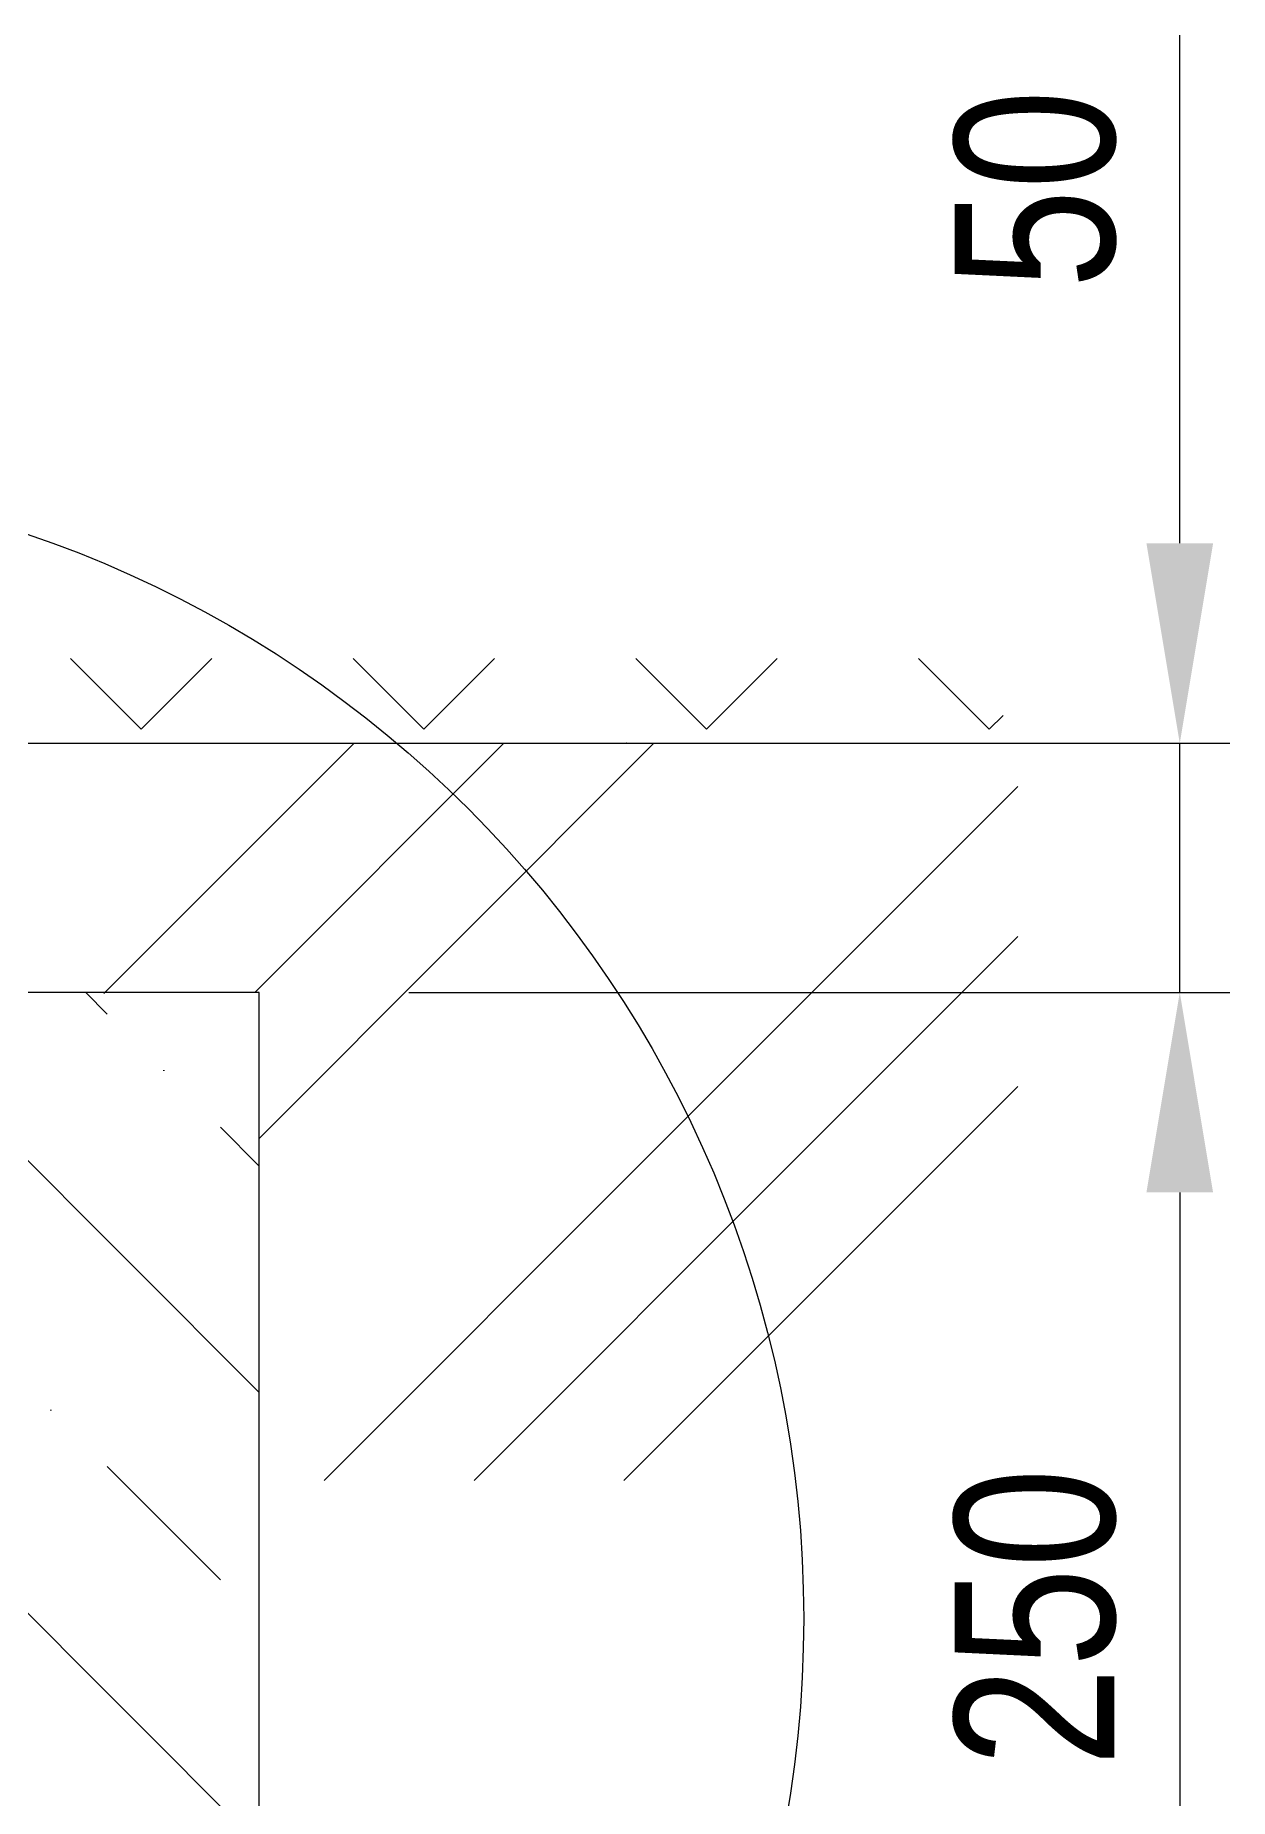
# Model space of a CAD drawing. Header units: millimetres. Extents: x 11004 to 16944, y 3085 to 7285.
# Drawn here: x 14282 to 14521, y 5405.4 to 5758 of the extents above; entities that cross this region are included whole.
import ezdxf

# ---------------------------------------------------------------- set-up
doc = ezdxf.new("R2010")
doc.units = ezdxf.units.MM
doc.header["$LTSCALE"] = 0.3
doc.layers.add('SRAFY', color=251, linetype='Continuous', lineweight=13)
doc.styles.add('SEACAD_Arial', font='arial.ttf', dxfattribs={"width": 0.8})
doc.dimstyles.new('ISO-25', dxfattribs={"dimtxt": 1.6, "dimasz": 2, "dimexe": 0.5, "dimexo": 1.5, "dimtad": 1, "dimdec": 0, "dimtxsty": 'SEACAD_Arial', "dimcen": 2, "dimadec": 0, "dimazin": 0, "dimtfac": 1, "dimtdec": 0, "dimtmove": 0, "dimatfit": 3, "dimfxl": 1, "dimarcsym": 0})

# ---------------------------------------------------------------- blocks, each defined once
blk = doc.blocks.new('*D136')
at = {"color": 0, "lineweight": -2, "transparency": 16777216}
for p, q in [((14405.84, 5566.61), (14521.04, 5566.61)), ((14511.04, 5526.61), (14511.04, 5356.62)), ((14356.79, 5316.62), (14521.04, 5316.62))]:
    blk.add_line(p, q, dxfattribs=at)
at = {"color": 0, "transparency": 16777216}
for points in [[(14504.37, 5526.61), (14517.71, 5526.61), (14511.04, 5566.61)], [(14504.37, 5356.62), (14517.71, 5356.62), (14511.04, 5316.62)]]:
    blk.add_solid(points, dxfattribs=at)
at = {"layer": 'Defpoints', "color": 0, "transparency": 16777216}
for p in [(14375.84, 5566.61), (14326.79, 5316.62), (14511.04, 5316.62)]:
    blk.add_point(p, dxfattribs=at)
at = {"color": 0, "transparency": 16777216, "insert": (14482.2, 5441.62), "char_height": 32, "attachment_point": 5, "rotation": 90, "style": 'SEACAD_Arial'}
blk.add_mtext('250', dxfattribs=at)
blk = doc.blocks.new('*D142')
at = {"color": 0, "lineweight": -2, "transparency": 16777216}
for p, q in [((14511.04, 5656.45), (14511.04, 5758.03)), ((14430.29, 5616.45), (14521.04, 5616.45)), ((14511.04, 5566.61), (14511.04, 5616.45)), ((14356.81, 5566.61), (14521.04, 5566.61)), ((14511.04, 5526.61), (14511.04, 5486.61))]:
    blk.add_line(p, q, dxfattribs=at)
at = {"color": 0, "transparency": 16777216}
for points in [[(14504.37, 5656.45), (14517.71, 5656.45), (14511.04, 5616.45)], [(14504.37, 5526.61), (14517.71, 5526.61), (14511.04, 5566.61)]]:
    blk.add_solid(points, dxfattribs=at)
at = {"layer": 'Defpoints', "color": 0, "transparency": 16777216}
for p in [(14400.29, 5616.45), (14511.04, 5616.45), (14326.81, 5566.61)]:
    blk.add_point(p, dxfattribs=at)
at = {"color": 0, "transparency": 16777216, "insert": (14482.2, 5727.24), "char_height": 32, "attachment_point": 5, "rotation": 90, "style": 'SEACAD_Arial'}
blk.add_mtext('50', dxfattribs=at)

msp = doc.modelspace()

# ---------------------------------------------------------------- hatches: boundary and pattern name
at = {"layer": 'SRAFY'}
h = msp.add_hatch(dxfattribs=at)
h.set_pattern_fill('TERACO', color=256, scale=20)
h.set_pattern_definition([(45, (6609.854, 301.79), (-28.28427, 28.28427), [20, -20]), (135, (6666.423, 301.79), (-28.28427, -28.28427), [20, -20])])
h.paths.add_polyline_path([(14070.3, 5616.45), (14070.3, 5639.48), (14475.67, 5639.48), (14475.67, 5616.46)])
h = msp.add_hatch(dxfattribs=at)
h.set_pattern_fill('GOST_GROUND', color=256, scale=10)
h.set_pattern_definition([(45, (6909.85, 301.79), (141.4214, -9e-15), [200]), (45, (6939.85, 301.79), (141.4214, -9e-15), [200]), (45, (6969.85, 301.79), (141.4214, -9e-15), [200])])
h.paths.add_polyline_path([(14076.78, 5467.53), (13860.3, 5462.61), (13860.3, 5616.45), (14478.63, 5616.44), (14478.63, 5469.03), (14326.81, 5469.03), (14326.81, 5566.61), (14076.78, 5564.67)])
h = msp.add_hatch(dxfattribs=at)
h.set_pattern_fill('BETON-PROSTY', color=256, scale=0.8, angle=90)
h.set_pattern_definition([(135, (5358.576, 787.864), (-45.25483, -45.25483), []), (135, (5358.576, 833.12), (-67.88225, -22.6274), [32, -16, 0, -16])])
h.paths.add_polyline_path([(14326.78, 5566.61), (14076.79, 5566.61), (14076.8, 5316.63), (14326.81, 5316.62)])

# ---------------------------------------------------------------- linework, layer by layer
msp.add_line((13860.3, 5616.45), (14475.67, 5616.45))
msp.add_lwpolyline([(14076.79, 5316.62), (14326.81, 5316.62), (14326.81, 5566.61), (14076.78, 5566.61)], close=True)
msp.add_circle((14206.78, 5441.38), 229.01)
at = {"color": 7, "linetype": 'Continuous'}
msp.add_circle((14400.3, 5616.45), 0.01, dxfattribs=at)
msp.add_circle((14400.3, 5616.45), 0.01, dxfattribs=at)

# ---------------------------------------------------------------- dimensions: what is measured, and where the dimension line sits
dim = msp.add_linear_dim(base=(14511.04, 5616.45), p1=(14326.81, 5566.61), p2=(14400.29, 5616.45), angle=90, dimstyle='ISO-25')
dim.commit()
dim.dimension.update_dxf_attribs({"geometry": '*D142', "text_midpoint": (14482.2, 5727.24)})
dim = msp.add_linear_dim(base=(14511.04, 5316.62), p1=(14375.84, 5566.61), p2=(14326.79, 5316.62), angle=90, dimstyle='ISO-25', override={"dimscale": 0})
dim.commit()
dim.dimension.update_dxf_attribs({"geometry": '*D136', "text_midpoint": (14482.2, 5441.62)})

doc.saveas('drawing.dxf')
